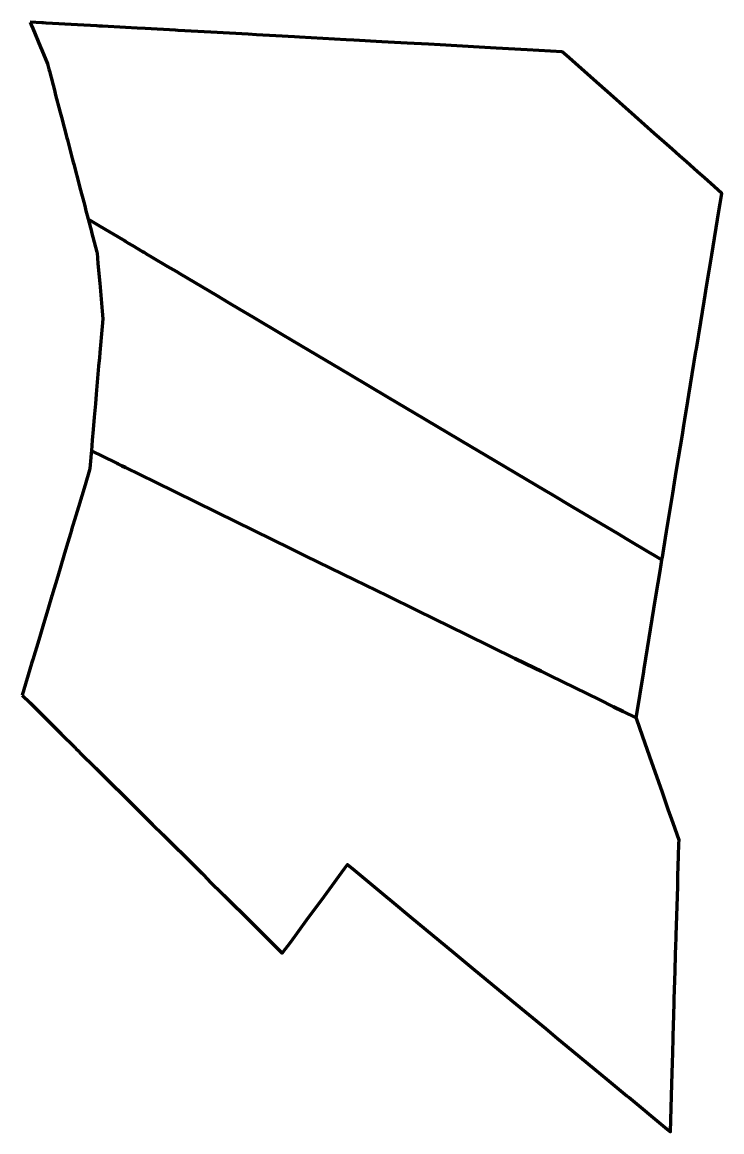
# Model space of a CAD drawing. Header units: metres. Extents: x 807573.8 to 807635.9, y 9157513.5 to 9157612.
import ezdxf

# ---------------------------------------------------------------- set-up
doc = ezdxf.new("R2010")
doc.units = ezdxf.units.M
doc.header["$MEASUREMENT"] = 0
doc.layers.add('2852-21127', color=1, linetype='Continuous')

msp = doc.modelspace()

# ---------------------------------------------------------------- linework, layer by layer
at = {"layer": '2852-21127', "color": 3, "lineweight": 70, "true_color": 0x00ff00}
for points in [[(807574.514, 9157612), (807574.605, 9157611.777), (807574.742, 9157611.446), (807575.431, 9157609.78), (807575.534, 9157609.53), (807576.043, 9157608.297), (807576.166, 9157607.829), (807576.215, 9157607.641), (807576.69, 9157605.833), (807576.74, 9157605.641), (807577.172, 9157603.995), (807577.233, 9157603.761), (807577.281, 9157603.58), (807577.762, 9157601.745), (807577.813, 9157601.552), (807578.246, 9157599.901), (807578.331, 9157599.575), (807578.376, 9157599.405), (807578.893, 9157597.434), (807578.927, 9157597.302), (807579.32, 9157595.807), (807579.391, 9157595.534), (807579.43, 9157595.388), (807579.432, 9157595.379), (807579.662, 9157594.502), (807580.684, 9157593.895), (807580.701, 9157593.885), (807582.761, 9157592.661), (807582.912, 9157592.572), (807582.952, 9157592.548), (807583.217, 9157592.39), (807583.597, 9157592.165), (807584.523, 9157591.615), (807584.658, 9157591.534), (807584.817, 9157591.44), (807585.314, 9157591.145), (807586.708, 9157590.316), (807587.491, 9157589.852), (807587.818, 9157589.657), (807591.084, 9157587.717), (807592.142, 9157587.089), (807593.099, 9157586.52), (807594.294, 9157585.81), (807596.867, 9157584.282), (807599.286, 9157582.845), (807602.823, 9157580.744), (807606.348, 9157578.651), (807608.611, 9157577.306), (807613.632, 9157574.324), (807614.946, 9157573.543), (807620.326, 9157570.348), (807620.722, 9157570.112), (807622.733, 9157568.917), (807626.609, 9157566.615), (807627.534, 9157566.066), (807629.533, 9157564.878), (807629.797, 9157564.721), (807630.235, 9157564.461), (807630.595, 9157564.247), (807630.638, 9157564.508), (807630.762, 9157565.268), (807631.008, 9157566.775), (807631.559, 9157570.146), (807631.719, 9157571.129), (807631.902, 9157572.252), (807632.409, 9157575.355), (807632.546, 9157576.192), (807632.63, 9157576.711), (807632.9, 9157578.361), (807632.991, 9157578.923), (807633.288, 9157580.741), (807633.618, 9157582.759), (807633.635, 9157582.864), (807633.656, 9157582.996), (807634.042, 9157585.357), (807634.345, 9157587.212), (807634.589, 9157588.706), (807634.789, 9157589.932), (807635.021, 9157591.353), (807635.652, 9157595.222), (807635.763, 9157595.897), (807635.91, 9157596.799), (807635.218, 9157597.413), (807634.369, 9157598.167), (807633.755, 9157598.713), (807632.767, 9157599.59), (807632.152, 9157600.136), (807631.499, 9157600.716), (807630.779, 9157601.356), (807629.91, 9157602.128), (807628.176, 9157603.669), (807626.841, 9157604.855), (807625.758, 9157605.817), (807624.799, 9157606.668), (807623.429, 9157607.885), (807622.135, 9157609.035), (807621.745, 9157609.381), (807618.631, 9157609.554), (807615.879, 9157609.707), (807614.36, 9157609.791), (807610.896, 9157609.983), (807609.882, 9157610.039), (807607.965, 9157610.145), (807605.72, 9157610.27), (807603.247, 9157610.407), (807602.563, 9157610.445), (807598.415, 9157610.675), (807597.977, 9157610.699), (807596.316, 9157610.791), (807594.594, 9157610.887), (807593.873, 9157610.927), (807590.537, 9157611.111), (807587.653, 9157611.271), (807587.408, 9157611.285), (807584.714, 9157611.434), (807584.014, 9157611.473), (807582.961, 9157611.531), (807580.943, 9157611.643), (807580.623, 9157611.661), (807580.427, 9157611.672), (807578.713, 9157611.767), (807575.932, 9157611.921), (807575.677, 9157611.935), (807575.546, 9157611.942)], [(807573.8, 9157552.252), (807574.51, 9157551.547), (807575.237, 9157550.824), (807575.736, 9157550.329), (807576.327, 9157549.742), (807577.053, 9157549.022), (807577.261, 9157548.815), (807578.476, 9157547.609), (807578.605, 9157547.48), (807578.814, 9157547.273), (807578.931, 9157547.156), (807580.341, 9157545.756), (807581.113, 9157544.989), (807583.356, 9157542.762), (807584.563, 9157541.563), (807585.38, 9157540.752), (807586.271, 9157539.867), (807589.204, 9157536.955), (807589.733, 9157536.43), (807590.373, 9157535.794), (807591.693, 9157534.483), (807594.205, 9157531.989), (807596.889, 9157529.323), (807597.665, 9157530.379), (807599.044, 9157532.254), (807600.599, 9157534.37), (807600.833, 9157534.689), (807602.419, 9157536.844), (807602.679, 9157537.199), (807603.289, 9157536.694), (807605.962, 9157534.481), (807606.639, 9157533.921), (807608.285, 9157532.558), (807612.188, 9157529.327), (807613.788, 9157528.002), (807617.32, 9157525.077), (807620.28, 9157522.627), (807621.317, 9157521.768), (807622.662, 9157520.655), (807624.693, 9157518.973), (807625.713, 9157518.128), (807627.482, 9157516.664), (807627.628, 9157516.543), (807627.642, 9157516.531), (807630.881, 9157513.849), (807631.342, 9157513.468), (807631.373, 9157514.512), (807631.469, 9157517.718), (807631.525, 9157519.6), (807631.551, 9157520.474), (807631.629, 9157523.086), (807631.645, 9157523.648), (807631.689, 9157525.11), (807631.693, 9157525.264), (807631.694, 9157525.276), (807631.767, 9157527.721), (807631.773, 9157527.934), (807631.839, 9157530.145), (807631.85, 9157530.511), (807631.862, 9157530.925), (807631.965, 9157534.374), (807631.992, 9157535.287), (807632.019, 9157536.19), (807632.071, 9157537.958), (807632.105, 9157539.073), (807632.113, 9157539.361), (807631.586, 9157540.866), (807631.154, 9157542.099), (807630.631, 9157543.593), (807629.521, 9157546.765), (807628.868, 9157548.628), (807628.362, 9157550.075), (807628.307, 9157550.231), (807627.156, 9157550.796), (807626.306, 9157551.212), (807625.013, 9157551.846), (807620.695, 9157553.962), (807619.883, 9157554.36), (807619.318, 9157554.637), (807617.54, 9157555.508), (807613.268, 9157557.602), (807608.85, 9157559.767), (807606.233, 9157561.05), (807603.301, 9157562.486), (807598.995, 9157564.597), (807597.621, 9157565.27), (807591.109, 9157568.462), (807591.004, 9157568.513), (807590.98, 9157568.525), (807585.629, 9157571.147), (807582.971, 9157572.449), (807582.645, 9157572.609), (807582.361, 9157572.749), (807582.283, 9157572.787), (807582.257, 9157572.8), (807582.078, 9157572.887), (807579.944, 9157573.933), (807579.923, 9157573.686), (807579.867, 9157573.027), (807579.81, 9157572.367), (807579.774, 9157572.247), (807579.381, 9157570.931), (807578.79, 9157568.952), (807578.678, 9157568.577), (807578.565, 9157568.199), (807578.191, 9157566.948), (807578.189, 9157566.941), (807578.174, 9157566.89), (807578.082, 9157566.583), (807577.74, 9157565.438), (807577.505, 9157564.652), (807576.958, 9157562.819), (807576.434, 9157561.066), (807576.403, 9157560.965), (807576.133, 9157560.061), (807575.626, 9157558.363), (807575.268, 9157557.164), (807574.739, 9157555.394), (807574.686, 9157555.218), (807574.636, 9157555.051)]]:
    msp.add_lwpolyline(points, close=True, dxfattribs=at)
at = {"layer": '2852-21127', "color": 1, "lineweight": 70, "true_color": 0xff0000}
msp.add_lwpolyline([(807579.662, 9157594.502), (807579.95, 9157593.402), (807579.959, 9157593.368), (807580.425, 9157591.593), (807580.448, 9157591.505), (807580.529, 9157590.559), (807580.678, 9157588.824), (807580.892, 9157586.333), (807580.949, 9157585.664), (807580.891, 9157584.989), (807580.692, 9157582.668), (807580.653, 9157582.208), (807580.588, 9157581.453), (807580.376, 9157578.972), (807580.302, 9157578.11), (807580.201, 9157576.926), (807580.106, 9157575.823), (807580.026, 9157574.886), (807579.944, 9157573.933), (807582.078, 9157572.887), (807582.257, 9157572.8), (807582.283, 9157572.787), (807582.361, 9157572.749), (807582.645, 9157572.609), (807582.971, 9157572.449), (807585.629, 9157571.147), (807590.98, 9157568.525), (807591.004, 9157568.513), (807591.109, 9157568.462), (807597.621, 9157565.27), (807598.995, 9157564.597), (807603.301, 9157562.486), (807606.233, 9157561.05), (807608.85, 9157559.767), (807613.268, 9157557.602), (807617.54, 9157555.508), (807619.318, 9157554.637), (807619.883, 9157554.36), (807620.695, 9157553.962), (807625.013, 9157551.846), (807626.306, 9157551.212), (807627.156, 9157550.796), (807628.307, 9157550.231), (807628.477, 9157551.274), (807628.803, 9157553.268), (807628.946, 9157554.147), (807629.016, 9157554.572), (807629.885, 9157559.894), (807630.096, 9157561.191), (807630.432, 9157563.245), (807630.531, 9157563.852), (807630.595, 9157564.247), (807630.235, 9157564.461), (807629.797, 9157564.721), (807629.533, 9157564.878), (807627.534, 9157566.066), (807626.609, 9157566.615), (807622.733, 9157568.917), (807620.722, 9157570.112), (807620.326, 9157570.348), (807614.946, 9157573.543), (807613.632, 9157574.324), (807608.611, 9157577.306), (807606.348, 9157578.651), (807602.823, 9157580.744), (807599.286, 9157582.845), (807596.867, 9157584.282), (807594.294, 9157585.81), (807593.099, 9157586.52), (807592.142, 9157587.089), (807591.084, 9157587.717), (807587.818, 9157589.657), (807587.491, 9157589.852), (807586.708, 9157590.316), (807585.314, 9157591.145), (807584.817, 9157591.44), (807584.658, 9157591.534), (807584.523, 9157591.615), (807583.597, 9157592.165), (807583.217, 9157592.39), (807582.952, 9157592.548), (807582.912, 9157592.572), (807582.761, 9157592.661), (807580.701, 9157593.885), (807580.684, 9157593.895)], close=True, dxfattribs=at)

doc.saveas('drawing.dxf')
